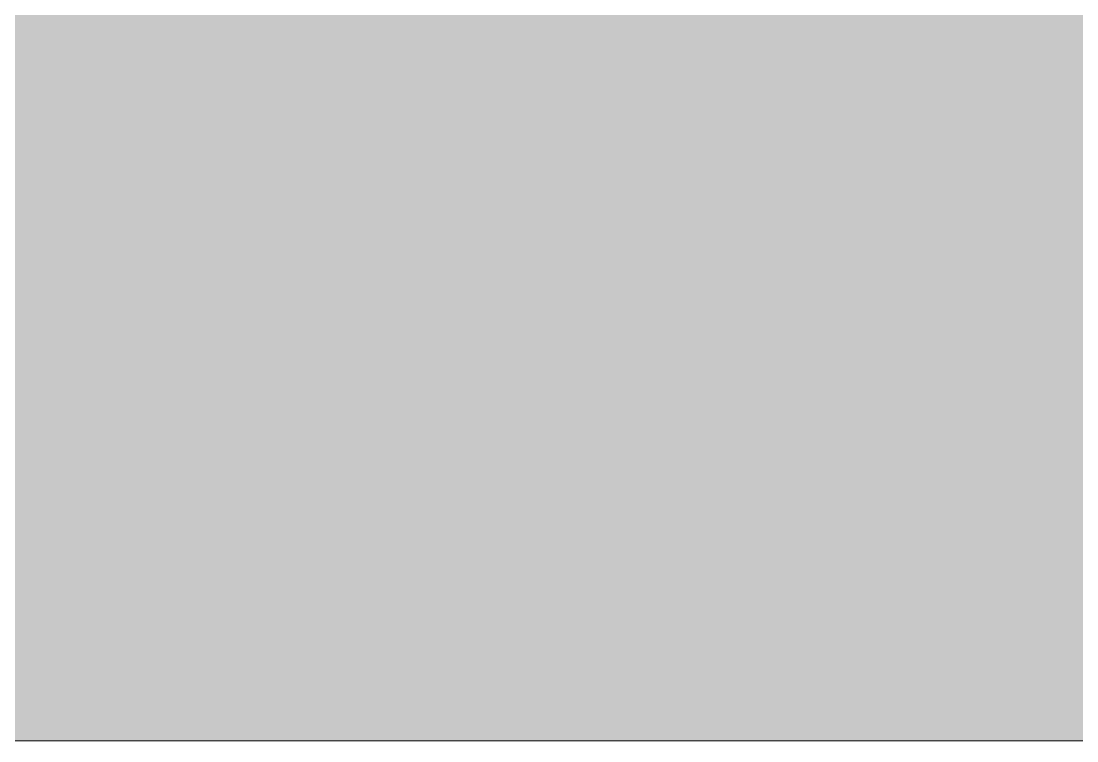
# Model space of a CAD drawing. Header units: metres. Extents: x 11578468 to 47831421, y -58341524 to -14256839.
# Drawn here: x 23850987.8 to 23851244.3, y -29093892.3 to -29093717.3 of the extents above; entities that cross this region are included whole.
import ezdxf

# ---------------------------------------------------------------- set-up
doc = ezdxf.new("R2010")
doc.units = ezdxf.units.M
doc.header["$LTSCALE"] = 50
doc.header["$MEASUREMENT"] = 0
doc.layers.add('ha', color=8, linetype='CONTINUOUS', lineweight=5)

msp = doc.modelspace()

# ---------------------------------------------------------------- linework, layer by layer
at = {"layer": 'ha'}
msp.add_line((23853127.7, -29093892.27), (23850327.7, -29093892.27), dxfattribs=at)
for points in [[(23851227.7, -29093692.27), (23851227.7, -29093542.27), (23851927.7, -29093892.27)], [(23851927.7, -29093892.27), (23851227.7, -29093542.27), (23851927.7, -29093692.27)], [(23850327.7, -29093892.27), (23850327.7, -29093692.27), (23851227.7, -29093892.27)], [(23851227.7, -29093892.27), (23850327.7, -29093692.27), (23851227.7, -29093692.27)], [(23851227.7, -29093892.27), (23851227.7, -29093692.27), (23851927.7, -29093892.27)]]:
    msp.add_solid(points, dxfattribs=at)

doc.saveas('drawing.dxf')
